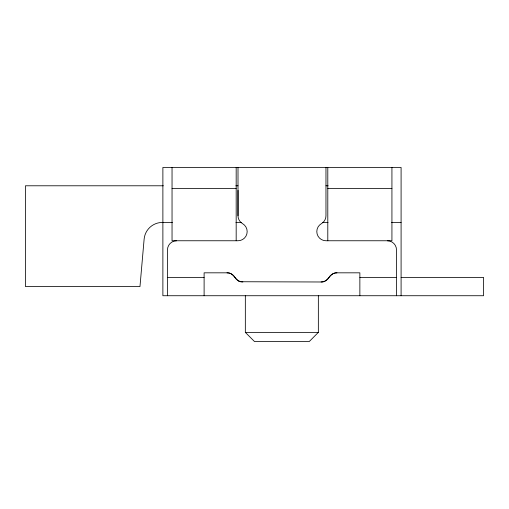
<?xml version="1.0" encoding="UTF-8"?>
<svg xmlns="http://www.w3.org/2000/svg" width="509" height="509" viewBox="0 0 509 509"><rect width="100%" height="100%" fill="white"/><g stroke="black" fill="none" stroke-linecap="round" stroke-linejoin="round"><path stroke-width="0.76" d="M172.042 167.461L172.042 240.757L238.008 240.757A9.162 9.162 0 0 0 242.589 223.661A9.162 9.162 0 0 1 238.008 215.727L238.008 190.366M318.348 295.729L318.348 332.377L309.256 341.539L254.5 341.539L245.338 332.377L245.338 295.729M240.77 281.738L321.096 281.986C328.464 282.629 329.59 272.175 336.964 272.824L359.863 272.824L359.863 295.729M163.37 185.785L25.45 185.785L25.45 286.567L139.975 286.567L144.123 239.16A18.324 18.324 0 0 1 162.377 222.433M235.864 185.785L238.008 185.785M325.964 185.785L328.108 185.785M172.042 188.534L236.176 188.534M327.796 188.534L391.93 188.534M162.88 222.433L172.411 222.433M235.934 222.433L241.489 222.433M322.483 222.433L328.038 222.433M391.561 222.433L401.092 222.433M238.791 281.025C234.579 278.627 232.874 272.251 227.008 272.824L204.109 272.824L204.109 295.729M167.461 277.405L204.109 277.405M359.863 277.405L396.511 277.405M401.092 277.405L483.55 277.405L483.55 295.729L162.88 295.729L162.88 167.461L401.092 167.461L401.092 295.729M245.338 332.377L318.348 332.377M240.763 281.738L238.797 281.032M396.511 295.729L396.511 249.919A9.162 9.162 0 0 0 387.349 240.757M391.93 167.461L391.93 240.757L325.964 240.757A9.162 9.162 0 0 1 321.383 223.661A9.162 9.162 0 0 0 325.964 215.727L325.964 167.461M327.796 167.461L327.796 240.757M238.008 167.461L238.008 215.727M236.176 167.461L236.176 240.757M167.461 295.729L167.461 249.919A9.162 9.162 0 0 1 176.623 240.757M336.964 272.824A9.162 9.162 0 0 0 329.03 277.405A9.162 9.162 0 0 1 321.096 281.986M242.876 281.986A9.162 9.162 0 0 1 234.942 277.405A9.162 9.162 0 0 0 227.008 272.824"/></g></svg>
